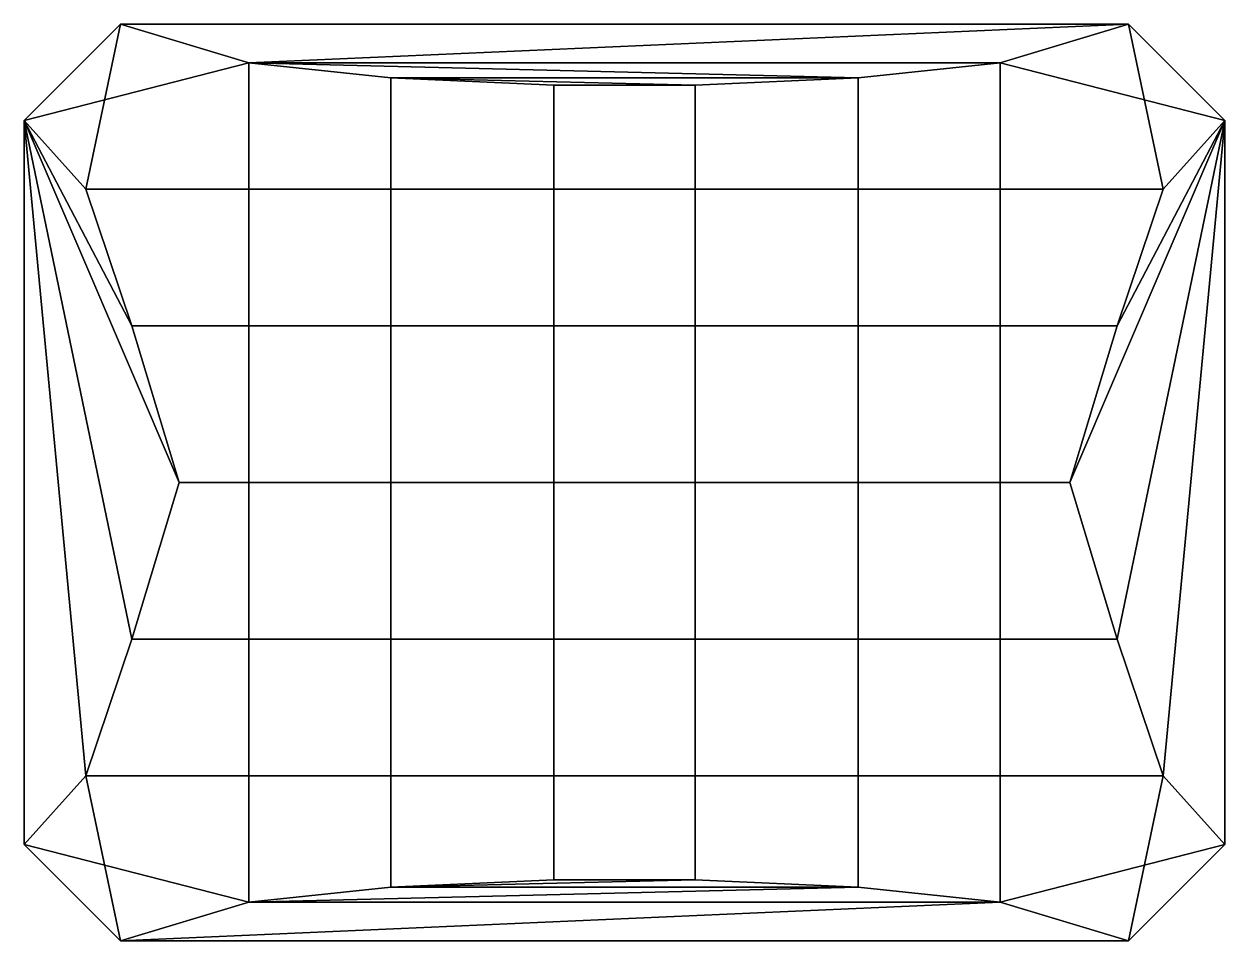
# Model space of a CAD drawing. Extents: x -0.55 to 1.87, y -0.92 to 0.92.
import ezdxf

# ---------------------------------------------------------------- set-up
doc = ezdxf.new("R2010")
doc.units = 0
doc.layers.add('Cube37', color=15, linetype='CONTINUOUS')

msp = doc.modelspace()

# ---------------------------------------------------------------- linework, layer by layer
at = {"layer": 'Cube37', "color": 0}
for points in [[(-0.353963, 0.921701, -0.415816), (-0.548091, 0.727573, -0.415816), (-0.423969, 0.589699, -0.771845)], [(-0.353963, 0.921701, -0.415816), (-0.353963, 0.921701, -0.379277), (-0.548091, 0.727573, -0.379278), (-0.548091, 0.727573, -0.415816)], [(-0.096028, 0.843602, -0.138912), (-0.548091, 0.727573, -0.379278), (-0.353963, 0.921701, -0.379277)], [(-0.423969, 0.589699, -0.771845), (1.743345, 0.5897, -0.771845), (1.673337, 0.921701, -0.415816), (-0.353963, 0.921701, -0.415816)], [(1.673337, 0.921701, -0.415816), (1.673337, 0.921701, -0.379279), (-0.353963, 0.921701, -0.379277), (-0.353963, 0.921701, -0.415816)], [(-0.096028, 0.843602, -0.138912), (-0.353963, 0.921701, -0.379277), (1.673337, 0.921701, -0.379279)], [(1.415398, 0.843601, -0.138909), (-0.096028, 0.843602, -0.138912), (1.673337, 0.921701, -0.379279)], [(1.867467, 0.727573, -0.379278), (1.415398, 0.843601, -0.138909), (1.673337, 0.921701, -0.379279)], [(1.867467, 0.727573, -0.415816), (1.673337, 0.921701, -0.415816), (1.743345, 0.5897, -0.771845)], [(1.867467, 0.727573, -0.415816), (1.867467, 0.727573, -0.379278), (1.673337, 0.921701, -0.379279), (1.673337, 0.921701, -0.415816)], [(-0.548091, -0.727576, -0.379278), (-0.548091, 0.727573, -0.379278), (-0.096028, 0.843602, -0.138912), (-0.096026, -0.843604, -0.138911)], [(0.189631, -0.813446, -0.046096), (-0.096026, -0.843604, -0.138911), (-0.096028, 0.843602, -0.138912), (0.189632, 0.813444, -0.046096)], [(1.129747, 0.813444, -0.046096), (-0.096028, 0.843602, -0.138912), (1.415398, 0.843601, -0.138909)], [(0.189632, 0.813444, -0.046096), (-0.096028, 0.843602, -0.138912), (1.129747, 0.813444, -0.046096)], [(1.129747, 0.813444, -0.046096), (1.415398, 0.843601, -0.138909), (1.415403, -0.843604, -0.138912), (1.129745, -0.813447, -0.046096)], [(1.867467, 0.727573, -0.379278), (1.867467, -0.727575, -0.379278), (1.415403, -0.843604, -0.138912), (1.415398, 0.843601, -0.138909)], [(0.517618, -0.798469), (0.189631, -0.813446, -0.046096), (0.189632, 0.813444, -0.046096), (0.517618, 0.798467)], [(0.801757, 0.798466), (0.189632, 0.813444, -0.046096), (1.129747, 0.813444, -0.046096)], [(0.517618, 0.798467), (0.189632, 0.813444, -0.046096), (0.801757, 0.798466)], [(0.801757, 0.798466), (0.801757, -0.798469), (0.517618, -0.798469), (0.517618, 0.798467)], [(0.801757, 0.798466), (1.129747, 0.813444, -0.046096), (1.129745, -0.813447, -0.046096), (0.801757, -0.798469)], [(-0.33148, 0.314883, -1.03714), (-0.423969, 0.589699, -0.771845), (-0.548091, 0.727573, -0.415816)], [(-0.236052, -0.000001, -1.310865), (-0.33148, 0.314883, -1.03714), (-0.548091, 0.727573, -0.415816)], [(-0.331481, -0.314888, -1.037138), (-0.236052, -0.000001, -1.310865), (-0.548091, 0.727573, -0.415816)], [(-0.42397, -0.589705, -0.771843), (-0.331481, -0.314888, -1.037138), (-0.548091, 0.727573, -0.415816)], [(-0.548091, -0.727576, -0.415817), (-0.42397, -0.589705, -0.771843), (-0.548091, 0.727573, -0.415816)], [(-0.548091, 0.727573, -0.415816), (-0.548091, 0.727573, -0.379278), (-0.548091, -0.727576, -0.379278), (-0.548091, -0.727576, -0.415817)], [(1.555428, -0.000001, -1.310865), (1.867467, 0.727573, -0.415816), (1.650856, 0.314883, -1.03714)], [(1.650856, -0.314887, -1.037138), (1.867467, 0.727573, -0.415816), (1.555428, -0.000001, -1.310865)], [(1.650856, 0.314883, -1.03714), (1.867467, 0.727573, -0.415816), (1.743345, 0.5897, -0.771845)], [(1.743346, -0.589704, -0.771843), (1.867467, 0.727573, -0.415816), (1.650856, -0.314887, -1.037138)], [(1.867467, -0.727575, -0.415817), (1.867467, 0.727573, -0.415816), (1.743346, -0.589704, -0.771843)], [(1.867467, -0.727575, -0.415817), (1.867467, -0.727575, -0.379278), (1.867467, 0.727573, -0.379278), (1.867467, 0.727573, -0.415816)], [(-0.423969, 0.589699, -0.771845), (-0.33148, 0.314883, -1.03714), (1.650856, 0.314883, -1.03714), (1.743345, 0.5897, -0.771845)], [(-0.33148, 0.314883, -1.03714), (-0.236052, -0.000001, -1.310865), (1.555428, -0.000001, -1.310865), (1.650856, 0.314883, -1.03714)], [(1.650856, -0.314887, -1.037138), (1.555428, -0.000001, -1.310865), (-0.236052, -0.000001, -1.310865), (-0.331481, -0.314888, -1.037138)], [(1.743346, -0.589704, -0.771843), (1.650856, -0.314887, -1.037138), (-0.331481, -0.314888, -1.037138), (-0.42397, -0.589705, -0.771843)], [(-0.548091, -0.727576, -0.415817), (-0.353963, -0.921704, -0.415817), (-0.42397, -0.589705, -0.771843)], [(-0.353963, -0.921704, -0.415817), (1.673338, -0.921704, -0.415817), (1.743346, -0.589704, -0.771843), (-0.42397, -0.589705, -0.771843)], [(1.673338, -0.921704, -0.415817), (1.867467, -0.727575, -0.415817), (1.743346, -0.589704, -0.771843)], [(-0.548091, -0.727576, -0.415817), (-0.548091, -0.727576, -0.379278), (-0.353963, -0.921704, -0.379278), (-0.353963, -0.921704, -0.415817)], [(-0.548091, -0.727576, -0.379278), (-0.096026, -0.843604, -0.138911), (-0.353963, -0.921704, -0.379278)], [(1.415403, -0.843604, -0.138912), (1.867467, -0.727575, -0.379278), (1.673338, -0.921704, -0.379277)], [(1.673338, -0.921704, -0.415817), (1.673338, -0.921704, -0.379277), (1.867467, -0.727575, -0.379278), (1.867467, -0.727575, -0.415817)], [(0.189631, -0.813446, -0.046096), (1.129745, -0.813447, -0.046096), (-0.096026, -0.843604, -0.138911)], [(1.129745, -0.813447, -0.046096), (1.415403, -0.843604, -0.138912), (-0.096026, -0.843604, -0.138911)], [(0.801757, -0.798469), (1.129745, -0.813447, -0.046096), (0.189631, -0.813446, -0.046096)], [(0.517618, -0.798469), (0.801757, -0.798469), (0.189631, -0.813446, -0.046096)], [(1.415403, -0.843604, -0.138912), (1.673338, -0.921704, -0.379277), (-0.353963, -0.921704, -0.379278)], [(-0.096026, -0.843604, -0.138911), (1.415403, -0.843604, -0.138912), (-0.353963, -0.921704, -0.379278)], [(-0.353963, -0.921704, -0.415817), (-0.353963, -0.921704, -0.379278), (1.673338, -0.921704, -0.379277), (1.673338, -0.921704, -0.415817)]]:
    msp.add_3dface(points, dxfattribs=at)

doc.saveas('drawing.dxf')
